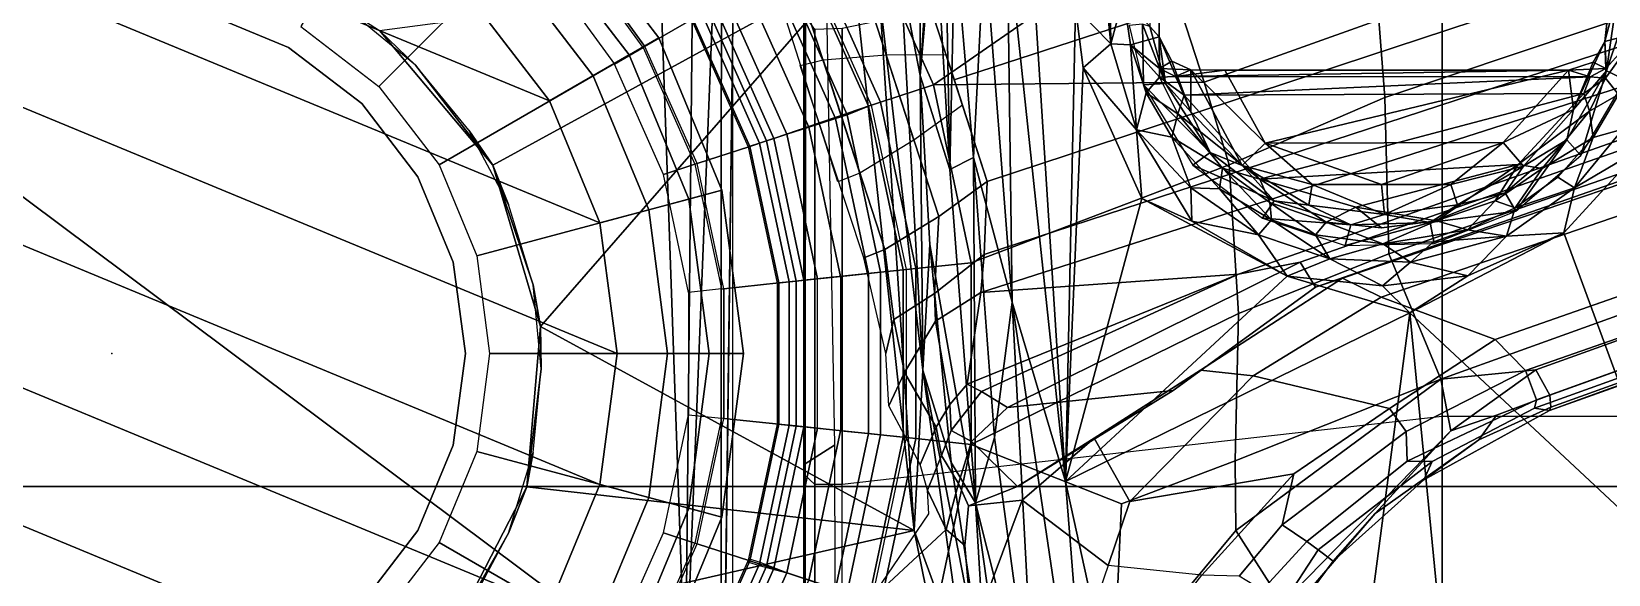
# Model space of a CAD drawing. Extents: x -14.5 to 14.5, y -12.2 to 16.5.
# Drawn here: x -0.133 to 2.475, y -0.365 to 0.533 of the extents above; entities that cross this region are included whole.
import ezdxf

# ---------------------------------------------------------------- set-up
doc = ezdxf.new("R2010")
doc.units = 0
doc.header["$MEASUREMENT"] = 0
doc.header["$PDSIZE"] = 5
for name, color, linetype in [('BASE', 253, 'Continuous'), ('FABRIC', 80, 'Continuous'), ('SEAT', 5, 'Continuous'), ('SEAT-CHASSIS', 253, 'Continuous'), ('SEAT-FRAME', 253, 'Continuous'), ('SHAFT', 253, 'Continuous')]:
    doc.layers.add(name, color=color, linetype=linetype)

msp = doc.modelspace()

# ---------------------------------------------------------------- linework, layer by layer
msp.add_point((0, 0))
at = {"layer": 'BASE'}
for points in [[(2.0956, 0.5519, 7.0973), (2.1056, 0.4235, 7.085), (13.577, 4.2677, 4.4344), (13.5519, 4.4026, 4.4405)], [(2.1056, 0.4235, 7.085), (2.112, 0.165, 7.0339), (13.6462, 4.1747, 4.3934), (13.577, 4.2677, 4.4344)], [(2.1981, -0.0425, 6.9168), (13.2017, 3.9181, 4.4664), (13.6462, 4.1747, 4.3934), (2.112, 0.165, 7.0339)], [(1.3389, 0.6206, 4.3723), (12.3551, 4.1518, 3.3008), (12.4004, 4.0291, 3.2861), (1.3935, 0.4528, 4.3723)], [(1.3935, 0.4528, 4.3723), (12.4004, 4.0291, 3.2861), (12.4358, 3.9033, 3.3008), (1.448, 0.2849, 4.3723)], [(2.1981, -0.0425, 6.9168), (2.3555, -0.0269, 6.8442), (11.4401, 3.2369, 4.8039), (13.2017, 3.9181, 4.4664)], [(12.4358, 3.9033, 3.3008), (12.4931, 3.7783, 3.356), (1.4431, 0.1637, 4.4404), (1.448, 0.2849, 4.3723)], [(1.4431, 0.1637, 4.4404), (12.4931, 3.7783, 3.356), (12.5945, 3.6833, 3.4417), (1.4372, 0.1008, 4.5663)], [(12.5945, 3.6833, 3.4417), (10.3036, 3.1057, 4.2331), (1.8638, 0.1315, 6.0103), (1.4372, 0.1008, 4.5663)], [(2.3787, -0.0689, 6.7906), (10.72, 2.9364, 4.925), (11.4401, 3.2369, 4.8039), (2.3555, -0.0269, 6.8442)], [(1.8638, 0.1315, 6.0103), (10.3036, 3.1057, 4.2331), (10.3376, 3.0782, 4.4356), (1.9658, 0.151, 6.2321)], [(10.3376, 3.0782, 4.4356), (10.3694, 3.0335, 4.5612), (1.9907, 0.1097, 6.3732), (1.9658, 0.151, 6.2321)], [(1.9907, 0.1097, 6.3732), (10.3694, 3.0335, 4.5612), (10.3815, 2.954, 4.6754), (2.0356, 0.125, 6.5155)], [(10.5282, 2.8407, 4.9419), (10.72, 2.9364, 4.925), (2.3787, -0.0689, 6.7906), (2.3802, -0.0885, 6.7435)], [(9.7635, 2.5408, 5.0656), (10.5282, 2.8407, 4.9419), (2.3802, -0.0885, 6.7435), (2.3778, -0.094, 6.6973)], [(9.1627, 2.5164, 4.9948), (9.7022, 2.6196, 4.902), (2.288, 0.0233, 6.5461), (2.0994, 0.0934, 6.5345)], [(9.7635, 2.5408, 5.0656), (2.3778, -0.094, 6.6973), (3.5563, 0.3337, 6.4086), (9.8772, 2.5808, 4.9632)], [(2.0356, 0.125, 6.5155), (9.0377, 2.4985, 4.9717), (9.1627, 2.5164, 4.9948), (2.0994, 0.0934, 6.5345)], [(2.288, 0.0233, 6.5461), (5.9951, 1.3214, 5.7241), (4.9865, 0.8977, 5.9794), (2.3381, -0.0279, 6.5663)], [(2.3567, -0.0766, 6.6204), (2.3381, -0.0279, 6.5663), (4.9865, 0.8977, 5.9794), (5.0581, 0.8983, 5.9865)], [(2.3567, -0.0766, 6.6204), (5.0581, 0.8983, 5.9865), (4.5511, 0.7005, 6.1354), (2.3531, -0.0901, 6.6449)], [(1.6789, 0.8337, 7.1508), (1.2382, 0.7139, 7.2603), (1.3589, 0.4443, 7.2603), (1.7255, 0.6986, 7.1668)], [(2.0956, 0.5519, 7.0973), (2.0197, 0.7853, 7.0973), (1.7255, 0.6986, 7.1668), (1.8066, 0.4491, 7.1668)], [(0.8238, 0.7429, 1.5791), (0.9611, 0.5539, 1.5791), (0.8819, 0.5081, 1.5791), (0.7558, 0.6817, 1.5791)], [(1.2382, 0.7139, 7.2603), (1.1584, 0.6678, 7.4121), (1.2712, 0.4158, 7.4121), (1.3589, 0.4443, 7.2603)], [(0.753, 0.6792, 1.7922), (0.7123, 0.6426, 1.7922), (0.8313, 0.4789, 1.7922), (0.8787, 0.5063, 1.7922)], [(0.8819, 0.5081, 1.5791), (0.8787, 0.5063, 1.7922), (0.753, 0.6792, 1.7922), (0.7558, 0.6817, 1.5791)], [(1.3589, 0.4443, 7.2603), (1.8066, 0.4491, 7.1668), (1.7255, 0.6986, 7.1668), (1.3589, 0.4443, 7.2603)], [(2.3531, -0.0901, 6.6449), (4.5511, 0.7005, 6.1354), (3.5563, 0.3337, 6.4086), (2.3778, -0.094, 6.6973)], [(1.0948, 0.3557, 1.6194), (0.9973, 0.5747, 1.6194), (1.1446, 0.6598, 6.4892), (1.256, 0.4109, 6.4892)], [(1.1079, 0.6386, 8.5731), (1.2163, 0.3952, 8.5731), (1.2515, 0.4094, 7.4967), (1.1405, 0.6574, 7.4967)], [(1.1584, 0.6678, 7.4121), (1.1405, 0.6574, 7.4967), (1.2515, 0.4094, 7.4967), (1.2712, 0.4158, 7.4121)], [(1.0903, 0.6284, 8.6188), (1.0501, 0.6052, 8.6376), (1.1528, 0.3746, 8.6376), (1.1969, 0.3889, 8.6188)], [(1.1079, 0.6386, 8.5731), (1.0903, 0.6284, 8.6188), (1.1969, 0.3889, 8.6188), (1.2163, 0.3952, 8.5731)], [(1.0501, 0.6052, 8.6376), (1.0169, 0.5861, 8.6376), (1.1164, 0.3627, 8.6376), (1.1528, 0.3746, 8.6376)], [(1.0993, 0.603, 4.2047), (1.1355, 0.6121, 4.2679), (1.2375, 0.2984, 4.2679), (1.201, 0.2839, 4.2047)], [(1.2375, 0.2984, 4.2679), (1.1355, 0.6121, 4.2679), (1.2399, 0.6203, 4.3635), (1.3267, 0.3531, 4.3635)], [(1.2399, 0.6203, 4.3635), (1.3389, 0.6206, 4.3723), (1.407, 0.4111, 4.3723), (1.3267, 0.3531, 4.3635)], [(1.1164, 0.3627, 8.6376), (1.0169, 0.5861, 8.6376), (0.976, 0.5625, 8.618), (1.0714, 0.3481, 8.618)], [(1.0948, 0.3557, 1.6194), (1.0827, 0.3518, 1.5908), (0.9863, 0.5684, 1.5908), (0.9973, 0.5747, 1.6194)], [(0.8819, 0.5081, 1.5791), (0.9611, 0.5539, 1.5791), (1.0551, 0.3428, 1.5791), (0.9681, 0.3146, 1.5791)], [(1.0714, 0.3481, 8.618), (0.976, 0.5625, 8.618), (0.959, 0.5527, 8.5707), (1.0528, 0.3421, 8.5707)], [(1.0827, 0.3518, 1.5908), (1.0551, 0.3428, 1.5791), (0.9611, 0.5539, 1.5791), (0.9863, 0.5684, 1.5908)], [(1.8483, 0.3124, 7.1508), (2.1056, 0.4235, 7.085), (2.0956, 0.5519, 7.0973), (1.8066, 0.4491, 7.1668)], [(0.8313, 0.4789, 1.7922), (0.8787, 0.5063, 1.7922), (0.9646, 0.3134, 1.7922), (0.9125, 0.2965, 1.7922)], [(0.9646, 0.3134, 1.7922), (0.9681, 0.3146, 1.5791), (0.8819, 0.5081, 1.5791), (0.8787, 0.5063, 1.7922)], [(1.1385, 0.4763, 4.2047), (1.1765, 0.4859, 4.2679), (1.2785, 0.1722, 4.2679), (1.2438, 0.1583, 4.2047)], [(1.2809, 0.4941, 4.3635), (1.3677, 0.227, 4.3635), (1.2785, 0.1722, 4.2679), (1.1765, 0.4859, 4.2679)], [(1.2809, 0.4941, 4.3635), (1.3799, 0.4945, 4.3723), (1.448, 0.2849, 4.3723), (1.3677, 0.227, 4.3635)], [(1.3589, 0.4443, 7.2603), (1.2712, 0.4158, 7.4121), (1.3297, 0.1407, 7.4121), (1.4214, 0.1503, 7.2603)], [(1.8066, 0.4491, 7.1668), (1.3589, 0.4443, 7.2603), (1.4214, 0.1503, 7.2603), (1.8483, 0.3124, 7.1508)], [(1.8483, 0.3124, 7.1508), (1.8634, 0.0664, 7.1126), (2.112, 0.165, 7.0339), (2.1056, 0.4235, 7.085)], [(1.256, 0.4109, 6.4892), (1.3138, 0.139, 6.4892), (1.1446, 0.1212, 1.6194), (1.0948, 0.3557, 1.6194)], [(1.2717, 0.1346, 8.5731), (1.2163, 0.3952, 8.5731), (1.1969, 0.3889, 8.6188), (1.2514, 0.1324, 8.6188)], [(1.3091, 0.1385, 7.4967), (1.2515, 0.4094, 7.4967), (1.2163, 0.3952, 8.5731), (1.2717, 0.1346, 8.5731)], [(1.2712, 0.4158, 7.4121), (1.2515, 0.4094, 7.4967), (1.3091, 0.1385, 7.4967), (1.3297, 0.1407, 7.4121)], [(1.1528, 0.3746, 8.6376), (1.1164, 0.3627, 8.6376), (1.1672, 0.1236, 8.6376), (1.2053, 0.1276, 8.6376)], [(1.2514, 0.1324, 8.6188), (1.1969, 0.3889, 8.6188), (1.1528, 0.3746, 8.6376), (1.2053, 0.1276, 8.6376)], [(0.9681, 0.3146, 1.5791), (1.0551, 0.3428, 1.5791), (1.1031, 0.1168, 1.5791), (1.0122, 0.1073, 1.5791)], [(1.0714, 0.3481, 8.618), (1.0528, 0.3421, 8.5707), (1.1007, 0.1166, 8.5707), (1.1202, 0.1186, 8.618)], [(1.132, 0.1199, 1.5908), (1.1031, 0.1168, 1.5791), (1.0551, 0.3428, 1.5791), (1.0827, 0.3518, 1.5908)], [(1.1164, 0.3627, 8.6376), (1.0714, 0.3481, 8.618), (1.1202, 0.1186, 8.618), (1.1672, 0.1236, 8.6376)], [(1.1446, 0.1212, 1.6194), (1.132, 0.1199, 1.5908), (1.0827, 0.3518, 1.5908), (1.0948, 0.3557, 1.6194)], [(0.9125, 0.2965, 1.7922), (0.9646, 0.3134, 1.7922), (1.0085, 0.1069, 1.7922), (0.954, 0.1012, 1.7922)], [(1.0085, 0.1069, 1.7922), (1.0122, 0.1073, 1.5791), (0.9681, 0.3146, 1.5791), (0.9646, 0.3134, 1.7922)], [(1.8634, 0.0664, 7.1126), (1.8483, 0.3124, 7.1508), (1.4214, 0.1503, 7.2603), (1.4214, -0.1503, 7.2603)], [(1.448, 0.2849, 4.3723), (1.4431, 0.1637, 4.4404), (1.3606, 0.0995, 4.4426), (1.3677, 0.227, 4.3635)], [(1.2937, 0.0565, 4.3258), (1.2785, 0.1722, 4.2679), (1.3677, 0.227, 4.3635), (1.3606, 0.0995, 4.4426)], [(1.2785, 0.1722, 4.2679), (1.2937, 0.0565, 4.3258), (1.2803, 0, 4.3248), (1.2438, 0.1583, 4.2047)], [(1.4372, 0.1008, 4.5663), (1.3627, 0.0537, 4.5476), (1.3606, 0.0995, 4.4426), (1.4431, 0.1637, 4.4404)], [(1.8581, -0.1774, 7.0473), (2.1981, -0.0425, 6.9168), (2.112, 0.165, 7.0339), (1.8634, 0.0664, 7.1126)], [(1.3138, -0.139, 6.4892), (1.1446, -0.1212, 1.6194), (1.1446, 0.1212, 1.6194), (1.3138, 0.139, 6.4892)], [(1.2514, -0.1324, 8.6188), (1.2514, 0.1324, 8.6188), (1.2053, 0.1276, 8.6376), (1.2053, -0.1276, 8.6376)], [(1.2717, -0.1346, 8.5731), (1.2717, 0.1346, 8.5731), (1.2514, 0.1324, 8.6188), (1.2514, -0.1324, 8.6188)], [(1.3091, 0.1385, 7.4967), (1.2717, 0.1346, 8.5731), (1.2717, -0.1346, 8.5731), (1.3091, -0.1385, 7.4967)], [(1.3297, 0.1407, 7.4121), (1.3091, 0.1385, 7.4967), (1.3091, -0.1385, 7.4967), (1.3297, -0.1407, 7.4121)], [(1.4214, 0.1503, 7.2603), (1.3297, 0.1407, 7.4121), (1.3297, -0.1407, 7.4121), (1.4214, -0.1503, 7.2603)], [(1.6394, 0.0404, 5.9211), (1.4149, -0.0507, 5.8318), (1.4372, 0.1008, 4.5663), (1.8638, 0.1315, 6.0103)], [(1.8638, 0.1315, 6.0103), (1.4385, -0.0627, 6.148), (1.4149, -0.0507, 5.8318)], [(1.8638, 0.1315, 6.0103), (1.9658, 0.151, 6.2321), (1.4814, -0.0893, 6.3801), (1.4385, -0.0627, 6.148)], [(1.4814, -0.0893, 6.3801), (1.9658, 0.151, 6.2321), (1.9907, 0.1097, 6.3732), (1.7553, -0.061, 6.4327)], [(1.0085, 0.1069, 1.7922), (0.954, 0.1012, 1.7922), (0.954, -0.1012, 1.7922), (1.0085, -0.1069, 1.7922)], [(1.0122, -0.1073, 1.5791), (1.0085, -0.1069, 1.7922), (1.0085, 0.1069, 1.7922), (1.0122, 0.1073, 1.5791)], [(1.0122, -0.1073, 1.5791), (1.0122, 0.1073, 1.5791), (1.1031, 0.1168, 1.5791), (1.1031, -0.1168, 1.5791)], [(1.1202, 0.1186, 8.618), (1.1007, 0.1166, 8.5707), (1.1007, -0.1166, 8.5707), (1.1202, -0.1186, 8.618)], [(1.132, -0.1199, 1.5908), (1.1031, -0.1168, 1.5791), (1.1031, 0.1168, 1.5791), (1.132, 0.1199, 1.5908)], [(1.1672, 0.1236, 8.6376), (1.1202, 0.1186, 8.618), (1.1202, -0.1186, 8.618), (1.1672, -0.1236, 8.6376)], [(1.1446, -0.1212, 1.6194), (1.132, -0.1199, 1.5908), (1.132, 0.1199, 1.5908), (1.1446, 0.1212, 1.6194)], [(1.1672, 0.1236, 8.6376), (1.2053, 0.1276, 8.6376), (1.2053, -0.1276, 8.6376), (1.1672, -0.1236, 8.6376)], [(1.8007, -0.0273, 6.5593), (1.7553, -0.061, 6.4327), (1.9907, 0.1097, 6.3732), (2.0356, 0.125, 6.5155)], [(1.8007, -0.0273, 6.5593), (2.0356, 0.125, 6.5155), (2.0994, 0.0934, 6.5345), (1.888, -0.037, 6.5896)], [(1.2937, 0.0565, 4.3258), (1.3606, 0.0995, 4.4426), (1.3627, 0.0537, 4.5476), (1.3113, -0.0312, 4.5214)], [(1.3861, -0.084, 5.8356), (1.3627, 0.0537, 4.5476), (1.4372, 0.1008, 4.5663), (1.4149, -0.0507, 5.8318)], [(1.888, -0.037, 6.5896), (2.0994, 0.0934, 6.5345), (2.288, 0.0233, 6.5461), (2.1133, -0.091, 6.5882)], [(1.3113, -0.0312, 4.5214), (1.2853, -0.0866, 4.4713), (1.2803, 0, 4.3248), (1.2937, 0.0565, 4.3258)], [(1.3113, -0.0312, 4.5214), (1.3627, 0.0537, 4.5476), (1.3861, -0.084, 5.8356), (1.3637, -0.1217, 5.8184)], [(1.8634, 0.0664, 7.1126), (1.4214, -0.1503, 7.2603), (1.6701, -0.2483, 7.1224), (1.8581, -0.1774, 7.0473)], [(2.288, 0.0233, 6.5461), (2.3381, -0.0279, 6.5663), (2.1411, -0.129, 6.605), (2.1133, -0.091, 6.5882)], [(1.3113, -0.0312, 4.5214), (1.3637, -0.1217, 5.8184), (1.3373, -0.1833, 5.9654), (1.2853, -0.0866, 4.4713)], [(1.4385, -0.0627, 6.148), (1.3884, -0.1273, 6.2121), (1.3861, -0.084, 5.8356), (1.4149, -0.0507, 5.8318)], [(1.7553, -0.061, 6.4327), (1.8007, -0.0273, 6.5593), (1.6247, -0.1397, 6.637), (1.4978, -0.2199, 6.5611)], [(1.8007, -0.0273, 6.5593), (1.888, -0.037, 6.5896), (1.6836, -0.2445, 6.658), (1.6247, -0.1397, 6.637)], [(1.6836, -0.2445, 6.658), (1.888, -0.037, 6.5896), (2.1133, -0.091, 6.5882), (1.955, -0.1989, 6.6151)], [(1.8581, -0.1774, 7.0473), (1.8589, -0.2929, 7.0036), (2.1981, -0.0425, 6.9168)], [(1.9365, -0.4133, 6.8876), (2.215, -0.1275, 6.858), (2.1981, -0.0425, 6.9168), (1.8589, -0.2929, 7.0036)], [(2.3381, -0.0279, 6.5663), (2.3567, -0.0766, 6.6204), (2.1423, -0.1777, 6.6425), (2.1411, -0.129, 6.605)], [(2.1981, -0.0425, 6.9168), (2.215, -0.1275, 6.858), (2.215, -0.1275, 6.858), (2.3555, -0.0269, 6.8442)], [(2.3787, -0.0689, 6.7906), (2.3555, -0.0269, 6.8442), (2.215, -0.1275, 6.858), (2.29, -0.1021, 6.8235)], [(1.3884, -0.1273, 6.2121), (1.4385, -0.0627, 6.148), (1.4814, -0.0893, 6.3801), (1.4221, -0.1452, 6.406)], [(1.4814, -0.0893, 6.3801), (1.7553, -0.061, 6.4327), (1.4978, -0.2199, 6.5611), (1.4221, -0.1452, 6.406)], [(2.1423, -0.1777, 6.6425), (2.3567, -0.0766, 6.6204), (2.3531, -0.0901, 6.6449), (2.1838, -0.1787, 6.674)], [(2.3787, -0.0689, 6.7906), (2.29, -0.1021, 6.8235), (2.2613, -0.1425, 6.7875), (2.3802, -0.0885, 6.7435)], [(0.954, -0.1012, 1.7922), (1.0085, -0.1069, 1.7922), (0.9646, -0.3134, 1.7922), (0.9125, -0.2965, 1.7922)], [(1.3722, -0.1685, 6.243), (1.3637, -0.1217, 5.8184), (1.3861, -0.084, 5.8356), (1.3884, -0.1273, 6.2121)], [(1.955, -0.1989, 6.6151), (2.1133, -0.091, 6.5882), (2.1411, -0.129, 6.605), (1.9358, -0.2833, 6.6362)], [(2.0898, -0.2643, 6.831), (2.2613, -0.1425, 6.7875), (2.29, -0.1021, 6.8235), (2.215, -0.1275, 6.858)], [(2.1703, -0.2086, 6.7236), (2.3778, -0.094, 6.6973), (2.3802, -0.0885, 6.7435), (2.2613, -0.1425, 6.7875)], [(2.3531, -0.0901, 6.6449), (2.3778, -0.094, 6.6973), (2.1703, -0.2086, 6.7236), (2.1838, -0.1787, 6.674)], [(0.9646, -0.3134, 1.7922), (0.9681, -0.3146, 1.5791), (1.0122, -0.1073, 1.5791), (1.0085, -0.1069, 1.7922)], [(1.0122, -0.1073, 1.5791), (1.1031, -0.1168, 1.5791), (1.0551, -0.3428, 1.5791), (0.9681, -0.3146, 1.5791)], [(1.1202, -0.1186, 8.618), (1.1007, -0.1166, 8.5707), (1.0522, -0.3447, 8.5707), (1.0709, -0.3507, 8.618)], [(1.0827, -0.3518, 1.5908), (1.0551, -0.3428, 1.5791), (1.1031, -0.1168, 1.5791), (1.132, -0.1199, 1.5908)], [(1.1672, -0.1236, 8.6376), (1.1202, -0.1186, 8.618), (1.0709, -0.3507, 8.618), (1.1164, -0.3627, 8.6376)], [(1.0948, -0.3557, 1.6194), (1.0827, -0.3518, 1.5908), (1.132, -0.1199, 1.5908), (1.1446, -0.1212, 1.6194)], [(1.3138, -0.139, 6.4892), (1.2564, -0.4082, 6.4892), (1.0948, -0.3557, 1.6194), (1.1446, -0.1212, 1.6194)], [(1.2053, -0.1276, 8.6376), (1.1672, -0.1236, 8.6376), (1.1164, -0.3627, 8.6376), (1.1528, -0.3746, 8.6376)], [(1.1969, -0.3889, 8.6188), (1.2514, -0.1324, 8.6188), (1.2053, -0.1276, 8.6376), (1.1528, -0.3746, 8.6376)], [(1.3722, -0.1685, 6.243), (1.3493, -0.2258, 6.3257), (1.3373, -0.1833, 5.9654), (1.3637, -0.1217, 5.8184)], [(1.3884, -0.1273, 6.2121), (1.4221, -0.1452, 6.406), (1.4007, -0.2148, 6.4631), (1.3722, -0.1685, 6.243)], [(1.9358, -0.2833, 6.6362), (2.1411, -0.129, 6.605), (2.1423, -0.1777, 6.6425), (1.9766, -0.3106, 6.665)], [(1.9365, -0.4133, 6.8876), (1.9541, -0.4222, 6.8456), (2.0898, -0.2643, 6.831), (2.215, -0.1275, 6.858)], [(1.2163, -0.3952, 8.5731), (1.2717, -0.1346, 8.5731), (1.2514, -0.1324, 8.6188), (1.1969, -0.3889, 8.6188)], [(1.2521, -0.4068, 7.4967), (1.3091, -0.1385, 7.4967), (1.2717, -0.1346, 8.5731), (1.2163, -0.3952, 8.5731)], [(1.3297, -0.1407, 7.4121), (1.3091, -0.1385, 7.4967), (1.2521, -0.4068, 7.4967), (1.2718, -0.4132, 7.4121)], [(1.2718, -0.4132, 7.4121), (1.3594, -0.4417, 7.2603), (1.4214, -0.1503, 7.2603), (1.3297, -0.1407, 7.4121)], [(1.6568, -0.5366, 7.0608), (1.6701, -0.2483, 7.1224), (1.4214, -0.1503, 7.2603), (1.3594, -0.4417, 7.2603)], [(1.4168, -0.2517, 6.5287), (1.4007, -0.2148, 6.4631), (1.4221, -0.1452, 6.406), (1.4978, -0.2199, 6.5611)], [(1.4168, -0.2517, 6.5287), (1.4978, -0.2199, 6.5611), (1.6247, -0.1397, 6.637), (1.5056, -0.2427, 6.6622)], [(1.5056, -0.2427, 6.6622), (1.6247, -0.1397, 6.637), (1.6836, -0.2445, 6.658), (1.6478, -0.3504, 6.6714)], [(2.1703, -0.2086, 6.7236), (2.2613, -0.1425, 6.7875), (2.0898, -0.2643, 6.831), (2.0204, -0.3436, 6.7529)], [(1.3493, -0.2258, 6.3257), (1.3722, -0.1685, 6.243), (1.4007, -0.2148, 6.4631), (1.3799, -0.2912, 6.4998)], [(1.6568, -0.5366, 7.0608), (1.8589, -0.2929, 7.0036), (1.8581, -0.1774, 7.0473), (1.6701, -0.2483, 7.1224)], [(2.1423, -0.1777, 6.6425), (2.1838, -0.1787, 6.674), (1.9956, -0.3246, 6.6848), (1.9766, -0.3106, 6.665)], [(1.9956, -0.3246, 6.6848), (2.1838, -0.1787, 6.674), (2.1703, -0.2086, 6.7236), (2.0204, -0.3436, 6.7529)], [(1.6836, -0.2445, 6.658), (1.955, -0.1989, 6.6151), (1.8031, -0.3663, 6.638), (1.6478, -0.3504, 6.6714)], [(1.955, -0.1989, 6.6151), (1.9358, -0.2833, 6.6362), (1.8647, -0.3682, 6.6442), (1.8031, -0.3663, 6.638)], [(1.3513, -0.2648, 6.3886), (1.3493, -0.2258, 6.3257), (1.3799, -0.2912, 6.4998), (1.2546, -0.4076, 6.4326)], [(1.411, -0.3175, 6.5743), (1.3799, -0.2912, 6.4998), (1.4007, -0.2148, 6.4631), (1.4168, -0.2517, 6.5287)], [(1.411, -0.3175, 6.5743), (1.4168, -0.2517, 6.5287), (1.5056, -0.2427, 6.6622), (1.4237, -0.4627, 6.6872)], [(1.5056, -0.2427, 6.6622), (1.6478, -0.3504, 6.6714), (1.5913, -0.5166, 6.6775), (1.4237, -0.4627, 6.6872)], [(1.9358, -0.2833, 6.6362), (1.9766, -0.3106, 6.665), (1.9028, -0.3915, 6.6676), (1.8647, -0.3682, 6.6442)], [(1.9599, -0.4246, 6.7811), (2.0204, -0.3436, 6.7529), (2.0898, -0.2643, 6.831), (1.9541, -0.4222, 6.8456)], [(0.9125, -0.2965, 1.7922), (0.9646, -0.3134, 1.7922), (0.8787, -0.5063, 1.7922), (0.8313, -0.4789, 1.7922)], [(1.2546, -0.4076, 6.4326), (1.3799, -0.2912, 6.4998), (1.411, -0.3175, 6.5743), (1.4237, -0.4627, 6.6872)], [(1.6568, -0.5366, 7.0608), (1.8239, -0.5926, 6.9237), (1.9365, -0.4133, 6.8876), (1.8589, -0.2929, 7.0036)], [(1.9028, -0.3915, 6.6676), (1.9766, -0.3106, 6.665), (1.9956, -0.3246, 6.6848), (1.9384, -0.412, 6.7099)], [(0.8787, -0.5063, 1.7922), (0.8819, -0.5081, 1.5791), (0.9681, -0.3146, 1.5791), (0.9646, -0.3134, 1.7922)], [(0.9681, -0.3146, 1.5791), (1.0551, -0.3428, 1.5791), (0.9611, -0.5539, 1.5791), (0.8819, -0.5081, 1.5791)], [(1.9956, -0.3246, 6.6848), (2.0204, -0.3436, 6.7529), (1.9599, -0.4246, 6.7811), (1.9384, -0.412, 6.7099)], [(1.0725, -0.3457, 8.618), (1.0539, -0.3396, 8.5707), (0.959, -0.5527, 8.5707), (0.976, -0.5625, 8.618)], [(0.9863, -0.5684, 1.5908), (0.9611, -0.5539, 1.5791), (1.0551, -0.3428, 1.5791), (1.0827, -0.3518, 1.5908)], [(1.1164, -0.3627, 8.6376), (1.0725, -0.3457, 8.618), (0.976, -0.5625, 8.618), (1.0169, -0.5861, 8.6376)], [(0.9973, -0.5747, 1.6194), (0.9863, -0.5684, 1.5908), (1.0827, -0.3518, 1.5908), (1.0948, -0.3557, 1.6194)], [(0.9973, -0.5747, 1.6194), (1.0948, -0.3557, 1.6194), (1.2564, -0.4082, 6.4892), (1.1446, -0.6598, 6.4892)], [(1.1528, -0.3746, 8.6376), (1.1164, -0.3627, 8.6376), (1.0169, -0.5861, 8.6376), (1.0501, -0.6052, 8.6376)], [(1.8031, -0.3663, 6.638), (1.6478, -0.3504, 6.6714), (1.5913, -0.5166, 6.6775), (1.6915, -0.5093, 6.6509)]]:
    msp.add_3dface(points, dxfattribs=at)
at = {"layer": 'FABRIC'}
for points in [[(-9.1419, -0.2199, 20), (9.1419, -0.2199, 20), (9.103, 1.0067, 19.8925), (-9.103, 1.0067, 19.8925)], [(-9.1419, -0.2199, 20), (-9.1418, -1.2775, 20.0683), (9.1418, -1.2775, 20.0683), (9.1419, -0.2199, 20)]]:
    msp.add_3dface(points, dxfattribs=at)
at = {"layer": 'SEAT'}
msp.add_point((0, 0), dxfattribs=at)
at = {"layer": 'SEAT-CHASSIS'}
for points in [[(1.6736, 0.5904, 11.1661), (1.725, 1.2839, 12.1054), (1.7322, 0.5237, 12.1538)], [(1.7322, 0.5237, 12.1538), (1.725, 1.2839, 12.1054), (1.7169, 0.5412, 12.3338)], [(1.3372, 0.4602, 11.9895), (1.3049, 0.6254, 12.0308), (1.3375, 0.9586, 11.9857)], [(1.3605, 0.8097, 11.6403), (1.3372, 0.4602, 11.9895), (1.3375, 0.9586, 11.9857)], [(1.6462, 0.9154, 11.0151), (1.6522, 0.5124, 11.155), (1.6119, 0.9073, 10.9942)], [(1.6736, 0.5904, 11.1661), (1.6522, 0.5124, 11.155), (1.6462, 0.9154, 11.0151)], [(1.5774, -0.2115, 11.4064), (1.481, 0.6969, 11.0757), (1.5066, 0.8935, 10.9953)], [(1.5939, 0.5721, 11.1122), (1.5774, -0.2115, 11.4064), (1.5066, 0.8935, 10.9953)], [(1.6119, 0.9073, 10.9942), (1.6522, 0.5124, 11.155), (1.5939, 0.5721, 11.1122)], [(1.3372, 0.4602, 11.9895), (1.3605, 0.8097, 11.6403), (1.3609, 0.7358, 11.5507)], [(1.3609, 0.7358, 11.5507), (1.3863, 0.3045, 11.3251), (1.3372, 0.4602, 11.9895)], [(1.379, 0.6961, 11.2164), (1.3863, 0.3045, 11.3251), (1.3609, 0.7358, 11.5507)], [(1.3863, 0.3045, 11.3251), (1.379, 0.6961, 11.2164), (1.3945, 0.6867, 11.1564)], [(1.4251, 0.3243, 11.2523), (1.3863, 0.3045, 11.3251), (1.3945, 0.6867, 11.1564)], [(1.4251, 0.3243, 11.2523), (1.3945, 0.6867, 11.1564), (1.4433, 0.679, 11.1002)], [(1.4891, 0.0849, 11.307), (1.4251, 0.3243, 11.2523), (1.4433, 0.679, 11.1002)], [(1.481, 0.6969, 11.0757), (1.4891, 0.0849, 11.307), (1.4433, 0.679, 11.1002)], [(1.4891, 0.0849, 11.307), (1.481, 0.6969, 11.0757), (1.5774, -0.2115, 11.4064)], [(1.226, 0.6381, 12.0609), (0.6304, 0.3119, 12.0609), (0.4429, 0.5343, 12.0609)], [(1.226, 0.6381, 12.0609), (0.709, 0.0448, 12.0609), (0.6304, 0.3119, 12.0609)], [(1.327, -0.2924, 12.0579), (0.709, 0.0448, 12.0609), (1.226, 0.6381, 12.0609)], [(1.226, 0.6381, 12.0609), (1.2696, 0.5926, 12.0538), (1.327, -0.2924, 12.0579)], [(1.2696, 0.5926, 12.0538), (1.3049, 0.6254, 12.0308), (1.3413, -0.0273, 12.0321)], [(1.3413, -0.0273, 12.0321), (1.3049, 0.6254, 12.0308), (1.3372, 0.4602, 11.9895)], [(2.4695, 0.5165, 12.1622), (2.4787, 0.6019, 12.1123), (2.5254, 0.5311, 11.1892)], [(2.4695, 0.5165, 12.1622), (2.491, 0.5987, 12.3365), (2.4787, 0.6019, 12.1123)], [(1.3413, -0.0273, 12.0321), (1.327, -0.2924, 12.0579), (1.2696, 0.5926, 12.0538)], [(1.6847, 0.5107, 11.1984), (1.6522, 0.5124, 11.155), (1.6736, 0.5904, 11.1661)], [(1.6847, 0.5107, 11.1984), (1.6736, 0.5904, 11.1661), (1.7322, 0.5237, 12.1538)], [(2.4722, 0.4678, 12.339), (2.491, 0.5987, 12.3365), (2.4695, 0.5165, 12.1622)], [(2.5158, 0.598, 12.3695), (2.491, 0.5987, 12.3365), (2.4722, 0.4678, 12.339)], [(2.5158, 0.598, 12.3695), (2.4722, 0.4678, 12.339), (2.503, 0.4531, 12.3604)], [(0.4429, 0.5343, 12.0609), (0.5024, 0.4773, 13.4209), (0.3947, 0.5656, 13.4209)], [(1.6065, 0.4729, 11.1494), (1.5774, -0.2115, 11.4064), (1.5939, 0.5721, 11.1122)], [(1.5939, 0.5721, 11.1122), (1.6522, 0.5124, 11.155), (1.6065, 0.4729, 11.1494)], [(0.6304, 0.3119, 12.0609), (0.5024, 0.4773, 13.4209), (0.4429, 0.5343, 12.0609)], [(1.7046, 0.5449, 12.3556), (1.6828, 0.5427, 12.3717), (1.7067, 0.4447, 12.3592)], [(1.6847, 0.5107, 11.1984), (1.7322, 0.5237, 12.1538), (1.7327, 0.4716, 11.7317)], [(1.7428, 0.4466, 12.332), (1.7046, 0.5449, 12.3556), (1.7067, 0.4447, 12.3592)], [(1.7428, 0.4466, 12.332), (1.7169, 0.5412, 12.3338), (1.7046, 0.5449, 12.3556)], [(1.7169, 0.5412, 12.3338), (1.7428, 0.4466, 12.332), (1.7322, 0.5237, 12.1538)], [(1.7322, 0.5237, 12.1538), (1.7428, 0.4466, 12.332), (1.7845, 0.3997, 12.1681)], [(1.7532, 0.4836, 12.1496), (1.7322, 0.5237, 12.1538), (1.7845, 0.3997, 12.1681)], [(1.7327, 0.4716, 11.7317), (1.7322, 0.5237, 12.1538), (1.7532, 0.4836, 12.1496)], [(2.4712, 0.4714, 11.7318), (2.4695, 0.5165, 12.1622), (2.5254, 0.5311, 11.1892)], [(2.492, 0.4284, 11.2334), (2.4703, 0.4554, 11.6919), (2.5254, 0.5311, 11.1892)], [(2.5254, 0.5311, 11.1892), (2.4703, 0.4554, 11.6919), (2.4712, 0.4714, 11.7318)], [(1.6065, 0.4729, 11.1494), (1.6522, 0.5124, 11.155), (1.6951, 0.3699, 11.2046)], [(1.6951, 0.3699, 11.2046), (1.6522, 0.5124, 11.155), (1.6847, 0.5107, 11.1984)], [(1.7106, 0.4315, 11.2317), (1.6951, 0.3699, 11.2046), (1.6847, 0.5107, 11.1984)], [(1.6847, 0.5107, 11.1984), (1.733, 0.4574, 11.6938), (1.7106, 0.4315, 11.2317)], [(1.6847, 0.5107, 11.1984), (1.7327, 0.4716, 11.7317), (1.733, 0.4574, 11.6938)], [(2.4695, 0.5165, 12.1622), (2.4174, 0.4035, 12.1537), (2.4722, 0.4678, 12.339)], [(2.4695, 0.5165, 12.1622), (2.45, 0.482, 12.1487), (2.4174, 0.4035, 12.1537)], [(2.4712, 0.4714, 11.7318), (2.45, 0.482, 12.1487), (2.4695, 0.5165, 12.1622)], [(0.6304, 0.3119, 12.0609), (0.5907, 0.3696, 13.4209), (0.5024, 0.4773, 13.4209)], [(1.5774, -0.2115, 11.4064), (1.6065, 0.4729, 11.1494), (1.7039, 0.2564, 11.2308)], [(1.6951, 0.3699, 11.2046), (1.7039, 0.2564, 11.2308), (1.6065, 0.4729, 11.1494)], [(1.785, 0.4692, 12.1228), (1.7327, 0.4716, 11.7317), (1.7532, 0.4836, 12.1496)], [(1.7594, 0.4583, 11.731), (1.7327, 0.4716, 11.7317), (1.785, 0.4692, 12.1228)], [(1.7327, 0.4716, 11.7317), (1.7594, 0.4583, 11.731), (1.733, 0.4574, 11.6938)], [(1.7845, 0.3997, 12.1681), (1.785, 0.4692, 12.1228), (1.7532, 0.4836, 12.1496)], [(2.4094, 0.469, 12.1171), (2.45, 0.482, 12.1487), (2.4712, 0.4714, 11.7318)], [(2.4094, 0.469, 12.1171), (2.4174, 0.4035, 12.1537), (2.45, 0.482, 12.1487)], [(2.4094, 0.469, 12.1171), (2.4712, 0.4714, 11.7318), (2.4454, 0.458, 11.7288)], [(2.4712, 0.4714, 11.7318), (2.4703, 0.4554, 11.6919), (2.4454, 0.458, 11.7288)], [(1.3532, 0.1805, 11.9876), (1.3413, -0.0273, 12.0321), (1.3372, 0.4602, 11.9895)], [(1.8169, 0.3325, 12.325), (1.7428, 0.4466, 12.332), (1.7067, 0.4447, 12.3592)], [(1.7882, 0.3115, 12.3489), (1.8169, 0.3325, 12.325), (1.7067, 0.4447, 12.3592)], [(1.733, 0.4574, 11.6938), (1.763, 0.3966, 11.6695), (1.7106, 0.4315, 11.2317)], [(1.733, 0.4574, 11.6938), (1.7594, 0.4583, 11.731), (1.7735, 0.4275, 11.6966)], [(1.7735, 0.4275, 11.6966), (1.763, 0.3966, 11.6695), (1.733, 0.4574, 11.6938)], [(1.7845, 0.3997, 12.1681), (1.7428, 0.4466, 12.332), (1.8169, 0.3325, 12.325)], [(1.785, 0.4692, 12.1228), (1.841, 0.4686, 12.1101), (1.7594, 0.4583, 11.731)], [(2.4094, 0.469, 12.1171), (1.7594, 0.4583, 11.731), (1.841, 0.4686, 12.1101)], [(1.7594, 0.4583, 11.731), (2.4094, 0.469, 12.1171), (2.4454, 0.458, 11.7288)], [(1.7594, 0.4583, 11.731), (2.4454, 0.458, 11.7288), (1.7735, 0.4275, 11.6966)], [(1.7735, 0.4275, 11.6966), (2.4454, 0.458, 11.7288), (2.4347, 0.43, 11.6964)], [(1.7845, 0.3997, 12.1681), (1.8697, 0.3109, 12.1538), (1.785, 0.4692, 12.1228)], [(1.9074, 0.3479, 12.1153), (1.785, 0.4692, 12.1228), (1.8697, 0.3109, 12.1538)], [(1.785, 0.4692, 12.1228), (1.9074, 0.3479, 12.1153), (1.841, 0.4686, 12.1101)], [(2.4094, 0.469, 12.1171), (1.841, 0.4686, 12.1101), (1.9074, 0.3479, 12.1153)], [(2.4094, 0.469, 12.1171), (1.9074, 0.3479, 12.1153), (2.3012, 0.349, 12.1159)], [(2.4174, 0.4035, 12.1537), (2.4094, 0.469, 12.1171), (2.3012, 0.349, 12.1159)], [(2.4722, 0.4678, 12.339), (2.4174, 0.4035, 12.1537), (2.4068, 0.3537, 12.3276)], [(2.4297, 0.3277, 12.3499), (2.4722, 0.4678, 12.339), (2.4068, 0.3537, 12.3276)], [(2.503, 0.4531, 12.3604), (2.4722, 0.4678, 12.339), (2.4297, 0.3277, 12.3499)], [(2.4703, 0.4554, 11.6919), (2.4347, 0.43, 11.6964), (2.4454, 0.458, 11.7288)], [(2.4441, 0.4009, 11.6699), (2.4347, 0.43, 11.6964), (2.4703, 0.4554, 11.6919)], [(2.492, 0.4284, 11.2334), (2.4441, 0.4009, 11.6699), (2.4703, 0.4554, 11.6919)], [(1.7106, 0.4315, 11.2317), (1.7531, 0.3582, 11.264), (1.6951, 0.3699, 11.2046)], [(1.7106, 0.4315, 11.2317), (1.763, 0.3966, 11.6695), (1.7531, 0.3582, 11.264)], [(1.8986, 0.2886, 11.6921), (1.763, 0.3966, 11.6695), (1.7735, 0.4275, 11.6966)], [(1.8986, 0.2886, 11.6921), (1.7735, 0.4275, 11.6966), (2.4347, 0.43, 11.6964)], [(2.3262, 0.3129, 11.6939), (1.8986, 0.2886, 11.6921), (2.4347, 0.43, 11.6964)], [(2.4347, 0.43, 11.6964), (2.4441, 0.4009, 11.6699), (2.3262, 0.3129, 11.6939)], [(2.4504, 0.3573, 11.2639), (2.4441, 0.4009, 11.6699), (2.492, 0.4284, 11.2334)], [(2.4992, 0.3715, 11.2123), (2.4504, 0.3573, 11.2639), (2.492, 0.4284, 11.2334)], [(1.7531, 0.3582, 11.264), (1.763, 0.3966, 11.6695), (1.8371, 0.3068, 11.6683)], [(1.8986, 0.2886, 11.6921), (1.8371, 0.3068, 11.6683), (1.763, 0.3966, 11.6695)], [(1.7845, 0.3997, 12.1681), (1.8169, 0.3325, 12.325), (1.8697, 0.3109, 12.1538)], [(2.4174, 0.4035, 12.1537), (2.3012, 0.349, 12.1159), (2.3347, 0.3103, 12.1559)], [(2.3262, 0.3129, 11.6939), (2.4441, 0.4009, 11.6699), (2.3657, 0.306, 11.6694)], [(2.4068, 0.3537, 12.3276), (2.4174, 0.4035, 12.1537), (2.3347, 0.3103, 12.1559)], [(2.4504, 0.3573, 11.2639), (2.3657, 0.306, 11.6694), (2.4441, 0.4009, 11.6699)], [(0.6304, 0.3119, 12.0609), (0.6564, 0.2468, 13.4209), (0.5907, 0.3696, 13.4209)], [(1.7862, 0.2188, 11.2504), (1.7039, 0.2564, 11.2308), (1.6951, 0.3699, 11.2046)], [(1.6951, 0.3699, 11.2046), (1.7531, 0.3582, 11.264), (1.7848, 0.274, 11.2529)], [(1.7848, 0.274, 11.2529), (1.7862, 0.2188, 11.2504), (1.6951, 0.3699, 11.2046)], [(2.4504, 0.3573, 11.2639), (2.4992, 0.3715, 11.2123), (2.4192, 0.2742, 11.2531)], [(2.4192, 0.2742, 11.2531), (2.4992, 0.3715, 11.2123), (2.5293, 0.3394, 11.2017)], [(1.8371, 0.3068, 11.6683), (1.8322, 0.2728, 11.3018), (1.7531, 0.3582, 11.264)], [(1.8322, 0.2728, 11.3018), (1.7848, 0.274, 11.2529), (1.7531, 0.3582, 11.264)], [(1.9074, 0.3479, 12.1153), (1.8697, 0.3109, 12.1538), (1.9852, 0.2795, 12.125)], [(2.0999, 0.2799, 12.116), (2.3012, 0.349, 12.1159), (1.9074, 0.3479, 12.1153)], [(1.9852, 0.2795, 12.125), (2.0999, 0.2799, 12.116), (1.9074, 0.3479, 12.1153)], [(2.2145, 0.2796, 12.1243), (2.3012, 0.349, 12.1159), (2.0999, 0.2799, 12.116)], [(2.3347, 0.3103, 12.1559), (2.3012, 0.349, 12.1159), (2.2145, 0.2796, 12.1243)], [(2.3044, 0.2661, 12.3183), (2.4068, 0.3537, 12.3276), (2.3347, 0.3103, 12.1559)], [(2.3044, 0.2661, 12.3183), (2.322, 0.2357, 12.3428), (2.4068, 0.3537, 12.3276)], [(2.4068, 0.3537, 12.3276), (2.322, 0.2357, 12.3428), (2.4297, 0.3277, 12.3499)], [(2.4504, 0.3573, 11.2639), (2.4192, 0.2742, 11.2531), (2.3917, 0.2918, 11.295)], [(2.6097, -0.3644, 11.4638), (2.4019, 0.1995, 11.2553), (2.5293, 0.3394, 11.2017)], [(2.5293, 0.3394, 11.2017), (2.4019, 0.1995, 11.2553), (2.4192, 0.2742, 11.2531)], [(1.4285, -0.2471, 11.5382), (1.3863, 0.3045, 11.3251), (1.4251, 0.3243, 11.2523)], [(1.4251, 0.3243, 11.2523), (1.4601, -0.1388, 11.4291), (1.4285, -0.2471, 11.5382)], [(1.4601, -0.1388, 11.4291), (1.4251, 0.3243, 11.2523), (1.4891, 0.0849, 11.307)], [(1.8169, 0.3325, 12.325), (1.7882, 0.3115, 12.3489), (1.9225, 0.2528, 12.3189)], [(1.9225, 0.2528, 12.3189), (1.8697, 0.3109, 12.1538), (1.8169, 0.3325, 12.325)], [(0.6304, 0.3119, 12.0609), (0.709, 0.0448, 12.0609), (0.6968, 0.1135, 13.4209)], [(0.6304, 0.3119, 12.0609), (0.6968, 0.1135, 13.4209), (0.6564, 0.2468, 13.4209)], [(1.7882, 0.3115, 12.3489), (1.903, 0.224, 12.3418), (1.9225, 0.2528, 12.3189)], [(1.8322, 0.2728, 11.3018), (1.8371, 0.3068, 11.6683), (1.9182, 0.2213, 11.3277)], [(1.9182, 0.2213, 11.3277), (1.8371, 0.3068, 11.6683), (1.9152, 0.2497, 11.6606)], [(1.8986, 0.2886, 11.6921), (1.9152, 0.2497, 11.6606), (1.8371, 0.3068, 11.6683)], [(1.8697, 0.3109, 12.1538), (1.9225, 0.2528, 12.3189), (1.9801, 0.2453, 12.1689)], [(1.9801, 0.2453, 12.1689), (1.9852, 0.2795, 12.125), (1.8697, 0.3109, 12.1538)], [(1.8986, 0.2886, 11.6921), (2.3262, 0.3129, 11.6939), (2.0578, 0.2421, 11.695)], [(2.0578, 0.2421, 11.695), (2.0088, 0.2173, 11.6694), (1.8986, 0.2886, 11.6921)], [(1.9152, 0.2497, 11.6606), (1.8986, 0.2886, 11.6921), (2.0088, 0.2173, 11.6694)], [(2.0578, 0.2421, 11.695), (2.3262, 0.3129, 11.6939), (2.1912, 0.2194, 11.6753)], [(2.3262, 0.3129, 11.6939), (2.2883, 0.2528, 11.6694), (2.1912, 0.2194, 11.6753)], [(2.3347, 0.3103, 12.1559), (2.2145, 0.2796, 12.1243), (2.2255, 0.2459, 12.168)], [(2.3044, 0.2661, 12.3183), (2.3347, 0.3103, 12.1559), (2.2255, 0.2459, 12.168)], [(2.3262, 0.3129, 11.6939), (2.3657, 0.306, 11.6694), (2.2883, 0.2528, 11.6694)], [(2.3213, 0.2412, 11.3197), (2.2883, 0.2528, 11.6694), (2.3657, 0.306, 11.6694)], [(2.4192, 0.2742, 11.2531), (2.3213, 0.2412, 11.3197), (2.3917, 0.2918, 11.295)], [(1.7848, 0.274, 11.2529), (1.8322, 0.2728, 11.3018), (1.8964, 0.1965, 11.2878)], [(1.8964, 0.1965, 11.2878), (1.7862, 0.2188, 11.2504), (1.7848, 0.274, 11.2529)], [(1.8964, 0.1965, 11.2878), (1.8322, 0.2728, 11.3018), (1.9182, 0.2213, 11.3277)], [(2.1049, 0.2303, 12.153), (1.9852, 0.2795, 12.125), (1.9801, 0.2453, 12.1689)], [(2.0999, 0.2799, 12.116), (1.9852, 0.2795, 12.125), (2.1049, 0.2303, 12.153)], [(2.2145, 0.2796, 12.1243), (2.0999, 0.2799, 12.116), (2.1049, 0.2303, 12.153)], [(2.2255, 0.2459, 12.168), (2.2145, 0.2796, 12.1243), (2.1049, 0.2303, 12.153)], [(2.2255, 0.2459, 12.168), (2.1807, 0.2168, 12.3172), (2.3044, 0.2661, 12.3183)], [(2.3044, 0.2661, 12.3183), (2.1807, 0.2168, 12.3172), (2.322, 0.2357, 12.3428)], [(2.4192, 0.2742, 11.2531), (2.3067, 0.1943, 11.2875), (2.3213, 0.2412, 11.3197)], [(2.3067, 0.1943, 11.2875), (2.4192, 0.2742, 11.2531), (2.4019, 0.1995, 11.2553)], [(1.9441, 0.1283, 11.2844), (1.5774, -0.2115, 11.4064), (1.7039, 0.2564, 11.2308)], [(1.9441, 0.1283, 11.2844), (1.7039, 0.2564, 11.2308), (1.7862, 0.2188, 11.2504)], [(1.9225, 0.2528, 12.3189), (1.903, 0.224, 12.3418), (2.0495, 0.2129, 12.3157)], [(1.9908, 0.1962, 11.3434), (1.9182, 0.2213, 11.3277), (1.9152, 0.2497, 11.6606)], [(1.9908, 0.1962, 11.3434), (1.9152, 0.2497, 11.6606), (2.0088, 0.2173, 11.6694)], [(2.0495, 0.2129, 12.3157), (1.9801, 0.2453, 12.1689), (1.9225, 0.2528, 12.3189)], [(2.0495, 0.2129, 12.3157), (2.1049, 0.2303, 12.153), (1.9801, 0.2453, 12.1689)], [(2.0088, 0.2173, 11.6694), (2.0578, 0.2421, 11.695), (2.1002, 0.2079, 11.6722)], [(2.0578, 0.2421, 11.695), (2.1912, 0.2194, 11.6753), (2.1002, 0.2079, 11.6722)], [(2.1807, 0.2168, 12.3172), (2.2255, 0.2459, 12.168), (2.1049, 0.2303, 12.153)], [(2.1807, 0.2168, 12.3172), (2.1872, 0.1821, 12.3389), (2.322, 0.2357, 12.3428)], [(2.1912, 0.2194, 11.6753), (2.2883, 0.2528, 11.6694), (2.2424, 0.2047, 11.3379)], [(2.2424, 0.2047, 11.3379), (2.2883, 0.2528, 11.6694), (2.3213, 0.2412, 11.3197)], [(2.2424, 0.2047, 11.3379), (2.3213, 0.2412, 11.3197), (2.3067, 0.1943, 11.2875)], [(1.7862, 0.2188, 11.2504), (1.8964, 0.1965, 11.2878), (1.9441, 0.1283, 11.2844)], [(1.9182, 0.2213, 11.3277), (2.0148, 0.157, 11.304), (1.8964, 0.1965, 11.2878)], [(1.903, 0.224, 12.3418), (2.0398, 0.1787, 12.3386), (2.0495, 0.2129, 12.3157)], [(1.9908, 0.1962, 11.3434), (2.0148, 0.157, 11.304), (1.9182, 0.2213, 11.3277)], [(1.9908, 0.1962, 11.3434), (2.0088, 0.2173, 11.6694), (2.1021, 0.1815, 11.3466)], [(2.1807, 0.2168, 12.3172), (2.0495, 0.2129, 12.3157), (2.0398, 0.1787, 12.3386)], [(2.1807, 0.2168, 12.3172), (2.0398, 0.1787, 12.3386), (2.1872, 0.1821, 12.3389)], [(2.1807, 0.2168, 12.3172), (2.1049, 0.2303, 12.153), (2.0495, 0.2129, 12.3157)], [(2.1021, 0.1815, 11.3466), (2.1912, 0.2194, 11.6753), (2.2424, 0.2047, 11.3379)], [(2.0148, 0.157, 11.304), (1.9441, 0.1283, 11.2844), (1.8964, 0.1965, 11.2878)], [(2.0148, 0.157, 11.304), (1.9908, 0.1962, 11.3434), (2.1021, 0.1815, 11.3466)], [(2.2424, 0.2047, 11.3379), (2.186, 0.1849, 11.3346), (2.1021, 0.1815, 11.3466)], [(2.186, 0.1849, 11.3346), (2.1483, 0.1511, 11.3082), (2.1021, 0.1815, 11.3466)], [(2.6097, -0.3644, 11.4638), (2.1471, 0.0677, 11.3016), (2.4019, 0.1995, 11.2553)], [(2.4019, 0.1995, 11.2553), (2.1471, 0.0677, 11.3016), (2.2426, 0.1288, 11.287)], [(2.1483, 0.1511, 11.3082), (2.186, 0.1849, 11.3346), (2.3067, 0.1943, 11.2875)], [(2.3067, 0.1943, 11.2875), (2.2426, 0.1288, 11.287), (2.1483, 0.1511, 11.3082)], [(2.186, 0.1849, 11.3346), (2.2424, 0.2047, 11.3379), (2.3067, 0.1943, 11.2875)], [(2.2426, 0.1288, 11.287), (2.3067, 0.1943, 11.2875), (2.4019, 0.1995, 11.2553)], [(1.3532, 0.1805, 11.9876), (1.3883, -0.1799, 11.991), (1.3413, -0.0273, 12.0321)], [(1.4285, -0.2471, 11.5382), (1.3883, -0.1799, 11.991), (1.3532, 0.1805, 11.9876)], [(2.102, 0.1121, 11.2945), (1.9441, 0.1283, 11.2844), (2.0148, 0.157, 11.304)], [(2.0148, 0.157, 11.304), (2.1021, 0.1815, 11.3466), (2.1483, 0.1511, 11.3082)], [(2.1483, 0.1511, 11.3082), (2.102, 0.1121, 11.2945), (2.0148, 0.157, 11.304)], [(2.1483, 0.1511, 11.3082), (2.2426, 0.1288, 11.287), (2.102, 0.1121, 11.2945)], [(0.6968, 0.1135, 13.4209), (0.709, 0.0448, 12.0609), (0.7104, -0.0251, 13.4209)], [(2.1471, 0.0677, 11.3016), (1.5774, -0.2115, 11.4064), (1.9441, 0.1283, 11.2844)], [(1.9441, 0.1283, 11.2844), (2.102, 0.1121, 11.2945), (2.1471, 0.0677, 11.3016)], [(2.2426, 0.1288, 11.287), (2.1471, 0.0677, 11.3016), (2.102, 0.1121, 11.2945)], [(1.5277, -0.6411, 11.622), (1.4601, -0.1388, 11.4291), (1.4891, 0.0849, 11.307)], [(1.5277, -0.6411, 11.622), (1.4891, 0.0849, 11.307), (1.6284, -0.8541, 11.661)], [(1.4891, 0.0849, 11.307), (1.5774, -0.2115, 11.4064), (1.6284, -0.8541, 11.661)], [(1.9107, -1.7304, 11.979), (1.5774, -0.2115, 11.4064), (2.1471, 0.0677, 11.3016)], [(2.3188, -1.6994, 11.967), (1.9107, -1.7304, 11.979), (2.1471, 0.0677, 11.3016)], [(2.6097, -0.3644, 11.4638), (2.3188, -1.6994, 11.967), (2.1471, 0.0677, 11.3016)], [(0.709, 0.0448, 12.0609), (1.327, -0.2924, 12.0579), (0.6863, -0.2202, 12.0609)], [(0.6863, -0.2202, 12.0609), (0.7104, -0.0251, 13.4209), (0.709, 0.0448, 12.0609)], [(0.6863, -0.2202, 12.0609), (0.6968, -0.1637, 13.4209), (0.7104, -0.0251, 13.4209)], [(1.3413, -0.0273, 12.0321), (1.4121, -0.526, 12.0318), (1.327, -0.2924, 12.0579)], [(1.4484, -0.5735, 11.9888), (1.3413, -0.0273, 12.0321), (1.3883, -0.1799, 11.991)], [(1.4484, -0.5735, 11.9888), (1.4121, -0.526, 12.0318), (1.3413, -0.0273, 12.0321)], [(1.5277, -0.6411, 11.622), (1.4285, -0.2471, 11.5382), (1.4601, -0.1388, 11.4291)], [(0.6863, -0.2202, 12.0609), (0.6564, -0.297, 13.4209), (0.6968, -0.1637, 13.4209)], [(1.4484, -0.5735, 11.9888), (1.3883, -0.1799, 11.991), (1.4285, -0.2471, 11.5382)], [(0.5594, -0.468, 12.0609), (0.6564, -0.297, 13.4209), (0.6863, -0.2202, 12.0609)], [(1.327, -0.2924, 12.0579), (0.5594, -0.468, 12.0609), (0.6863, -0.2202, 12.0609)], [(1.5774, -0.2115, 11.4064), (1.9107, -1.7304, 11.979), (1.6284, -0.8541, 11.661)], [(1.4484, -0.5735, 11.9888), (1.4285, -0.2471, 11.5382), (1.4919, -0.6943, 11.7217)], [(1.5277, -0.6411, 11.622), (1.4919, -0.6943, 11.7217), (1.4285, -0.2471, 11.5382)], [(1.5485, -1.3815, 12.058), (0.5594, -0.468, 12.0609), (1.327, -0.2924, 12.0579)], [(0.5594, -0.468, 12.0609), (0.5907, -0.4198, 13.4209), (0.6564, -0.297, 13.4209)], [(1.5485, -1.3815, 12.058), (1.327, -0.2924, 12.0579), (1.4121, -0.526, 12.0318)], [(2.5929, -0.7905, 11.6379), (2.3188, -1.6994, 11.967), (2.6097, -0.3644, 11.4638)]]:
    msp.add_3dface(points, dxfattribs=at)
for points, invisible_edges in [([(1.3532, 0.1805, 11.9876), (1.3372, 0.4602, 11.9895), (1.3863, 0.3045, 11.3251)], 12), ([(2.3657, 0.306, 11.6694), (2.4504, 0.3573, 11.2639), (2.3917, 0.2918, 11.295)], 12), ([(1.3532, 0.1805, 11.9876), (1.3863, 0.3045, 11.3251), (1.4285, -0.2471, 11.5382)], 1), ([(2.3213, 0.2412, 11.3197), (2.3657, 0.306, 11.6694), (2.3917, 0.2918, 11.295)], 2), ([(2.1002, 0.2079, 11.6722), (2.1021, 0.1815, 11.3466), (2.0088, 0.2173, 11.6694)], 1), ([(2.1021, 0.1815, 11.3466), (2.1002, 0.2079, 11.6722), (2.1912, 0.2194, 11.6753)], 1)]:
    msp.add_3dface(points, dxfattribs=dict(at, invisible_edges=invisible_edges))
at = {"layer": 'SEAT-FRAME'}
for points in [[(1.0086, 0.9376, 15.4622), (0.949, -0.5599, 15.6171), (1.0076, -0.9959, 15.5551)], [(0.949, -0.5599, 15.6171), (1.0086, 0.9376, 15.4622), (0.9618, 0.716, 15.5453)], [(1.0076, -0.9959, 15.5551), (1.0271, 0.5459, 14.9724), (1.0086, 0.9376, 15.4622)], [(-0.9005, 0.8228, 15.5457), (-0.949, -0.5599, 15.6171), (0.949, -0.5599, 15.6171)], [(0.9005, 0.8228, 15.5457), (-0.9005, 0.8228, 15.5457), (0.949, -0.5599, 15.6171)], [(0.949, -0.5599, 15.6171), (0.9618, 0.716, 15.5453), (0.9005, 0.8228, 15.5457)], [(2.2005, 0.7428, 15.5307), (1.2083, 0.5375, 15.57), (1.2083, -0.2159, 15.6074), (2.2005, -0.1034, 15.5778)], [(3.3002, 0.7424, 15.4856), (2.2005, 0.7428, 15.5307), (2.2005, -0.1034, 15.5778), (3.3002, -0.1036, 15.5322)], [(1.163, -0.2166, 15.5892), (1.163, 0.5363, 15.5518), (1.1445, 0.5618, 15.4987), (1.1445, -0.1996, 15.5411)], [(1.147, -0.1826, 15.4338), (1.1445, -0.1996, 15.5411), (1.1445, 0.5618, 15.4987), (1.1472, 0.5579, 15.3957)], [(1.1472, 0.5579, 15.3957), (1.1823, 0.5712, 15.3798), (1.1956, -0.1513, 15.4119), (1.147, -0.1826, 15.4338)], [(1.2083, 0.5375, 15.57), (1.163, 0.5363, 15.5518), (1.163, -0.2166, 15.5892), (1.2083, -0.2159, 15.6074)], [(1.2083, -0.2159, 15.6074), (2.2005, -0.1034, 15.5778), (2.2005, -0.9507, 15.5965), (1.2083, -0.9701, 15.6222)], [(2.2005, -0.1034, 15.5778), (3.3002, -0.1036, 15.5322), (3.3002, -0.9507, 15.5507), (2.2005, -0.9507, 15.5965)], [(1.147, -0.1826, 15.4338), (1.1956, -0.1513, 15.4119), (1.197, -0.8554, 15.4293), (1.1469, -0.9056, 15.4496)], [(1.1445, -0.9559, 15.5584), (1.1445, -0.1996, 15.5411), (1.147, -0.1826, 15.4338), (1.1469, -0.9056, 15.4496)], [(1.1445, -0.9559, 15.5584), (1.163, -0.9702, 15.604), (1.163, -0.2166, 15.5892), (1.1445, -0.1996, 15.5411)], [(1.163, -0.2166, 15.5892), (1.163, -0.9702, 15.604), (1.2083, -0.9701, 15.6222), (1.2083, -0.2159, 15.6074)]]:
    msp.add_3dface(points, dxfattribs=at)
at = {"layer": 'SEAT-FRAME', "invisible_edges": 1}
for points in [[(1.0313, -0.7771, 15.0452), (1.0271, 0.5459, 14.9724), (1.0076, -0.9959, 15.5551)], [(1.0271, 0.5459, 14.9724), (1.0313, -0.7771, 15.0452), (1.0276, -0.8156, 14.9808)]]:
    msp.add_3dface(points, dxfattribs=at)
at = {"layer": 'SHAFT'}
for points in [[(0.7238, 0.4179, 0.759), (-0.2163, 0.8073, 0.759), (0, 0.8358, 0.759), (0.591, 0.591, 0.759)], [(0.7238, 0.4179, 0.759), (0.8073, 0.2163, 0.759), (-0.4179, 0.7238, 0.759), (-0.2163, 0.8073, 0.759)], [(0.3125, 0.5413, 8.7828), (0.4419, 0.4419, 8.7828), (0.6501, 0.6501, 8.7828), (0.4597, 0.7962, 8.7828)], [(0.6501, 0.6501, 8.7828), (0.7962, 0.4597, 8.7828), (0.9048, 0.5224, 8.6575), (0.7388, 0.7388, 8.6575)], [(0.7388, 0.7388, 8.5739), (0.9048, 0.5224, 8.5739), (0.8556, 0.494, 2.5927), (0.6986, 0.6986, 2.5927)], [(0.7388, 0.7388, 8.6575), (0.9048, 0.5224, 8.6575), (0.9048, 0.5224, 8.5739), (0.7388, 0.7388, 8.5739)], [(0.8358, 0, 0.759), (-0.591, 0.591, 0.759), (-0.4179, 0.7238, 0.759), (0.8073, 0.2163, 0.759)], [(0.6986, 0.6986, 2.5927), (0.8556, 0.494, 2.5927), (0.7238, 0.4179, 2.0714), (0.591, 0.591, 2.0714)], [(0.4419, 0.4419, 8.7828), (0.5413, 0.3125, 8.7828), (0.7962, 0.4597, 8.7828), (0.6501, 0.6501, 8.7828)], [(0.8358, 0, 0.759), (0.8073, -0.2163, 0.759), (-0.7238, 0.4179, 0.759), (-0.591, 0.591, 0.759)], [(0.591, 0.591, 2.0714), (0.7238, 0.4179, 2.0714), (0.7238, 0.4179, 0.759), (0.591, 0.591, 0.759)], [(0.1514, 0.5649, 13.8534), (0.2924, 0.5065, 13.8534), (0.2924, 0.5065, 8.4046), (0.1514, 0.5649, 8.4046)], [(0.7962, 0.4597, 8.7828), (0.8881, 0.238, 8.7828), (1.0092, 0.2704, 8.6575), (0.9048, 0.5224, 8.6575)], [(0.9048, 0.5224, 8.5739), (1.0092, 0.2704, 8.5739), (0.9543, 0.2557, 2.5927), (0.8556, 0.494, 2.5927)], [(0.9048, 0.5224, 8.6575), (1.0092, 0.2704, 8.6575), (1.0092, 0.2704, 8.5739), (0.9048, 0.5224, 8.5739)], [(0.2924, 0.5065, 13.8534), (0.4136, 0.4136, 13.8534), (0.4136, 0.4136, 8.4046), (0.2924, 0.5065, 8.4046)], [(0.8556, 0.494, 2.5927), (0.9543, 0.2557, 2.5927), (0.8073, 0.2163, 2.0714), (0.7238, 0.4179, 2.0714)], [(0.5413, 0.3125, 8.7828), (0.6037, 0.1618, 8.7828), (0.8881, 0.238, 8.7828), (0.7962, 0.4597, 8.7828)], [(0.7238, -0.4179, 0.759), (-0.8073, 0.2163, 0.759), (-0.7238, 0.4179, 0.759), (0.8073, -0.2163, 0.759)], [(0.7238, 0.4179, 2.0714), (0.8073, 0.2163, 2.0714), (0.8073, 0.2163, 0.759), (0.7238, 0.4179, 0.759)], [(0.4136, 0.4136, 13.8534), (0.5065, 0.2924, 13.8534), (0.5065, 0.2924, 8.4046), (0.4136, 0.4136, 8.4046)], [(0.5065, 0.2924, 13.8534), (0.5649, 0.1514, 13.8534), (0.5649, 0.1514, 8.4046), (0.5065, 0.2924, 8.4046)], [(0.8881, 0.238, 8.7828), (0.9194, 0, 8.7828), (1.0448, 0, 8.6575), (1.0092, 0.2704, 8.6575)], [(1.0092, 0.2704, 8.5739), (1.0448, 0, 8.5739), (0.988, 0, 2.5927), (0.9543, 0.2557, 2.5927)], [(1.0092, 0.2704, 8.6575), (1.0448, 0, 8.6575), (1.0448, 0, 8.5739), (1.0092, 0.2704, 8.5739)], [(0.6037, 0.1618, 8.7828), (0.625, 0, 8.7828), (0.9194, 0, 8.7828), (0.8881, 0.238, 8.7828)], [(0.9543, 0.2557, 2.5927), (0.988, 0, 2.5927), (0.8358, 0, 2.0714), (0.8073, 0.2163, 2.0714)], [(0.7238, -0.4179, 0.759), (0.591, -0.591, 0.759), (-0.8358, 0, 0.759), (-0.8073, 0.2163, 0.759)], [(0.8073, 0.2163, 2.0714), (0.8358, 0, 2.0714), (0.8358, 0, 0.759), (0.8073, 0.2163, 0.759)], [(0.5649, 0.1514, 13.8534), (0.5849, 0, 13.8534), (0.5849, 0, 8.4046), (0.5649, 0.1514, 8.4046)], [(0.4179, -0.7238, 0.759), (-0.8073, -0.2163, 0.759), (-0.8358, 0, 0.759), (0.591, -0.591, 0.759)], [(0.5849, 0, 13.8534), (0.5649, -0.1514, 13.8534), (0.5649, -0.1514, 8.4046), (0.5849, 0, 8.4046)], [(0.625, 0, 8.7828), (0.6037, -0.1618, 8.7828), (0.8881, -0.238, 8.7828), (0.9194, 0, 8.7828)], [(0.8358, 0, 2.0714), (0.8073, -0.2163, 2.0714), (0.8073, -0.2163, 0.759), (0.8358, 0, 0.759)], [(0.988, 0, 2.5927), (0.9543, -0.2557, 2.5927), (0.8073, -0.2163, 2.0714), (0.8358, 0, 2.0714)], [(0.9194, 0, 8.7828), (0.8881, -0.238, 8.7828), (1.0092, -0.2704, 8.6575), (1.0448, 0, 8.6575)], [(1.0448, 0, 8.5739), (1.0092, -0.2704, 8.5739), (0.9543, -0.2557, 2.5927), (0.988, 0, 2.5927)], [(1.0448, 0, 8.6575), (1.0092, -0.2704, 8.6575), (1.0092, -0.2704, 8.5739), (1.0448, 0, 8.5739)], [(0.5649, -0.1514, 13.8534), (0.5065, -0.2924, 13.8534), (0.5065, -0.2924, 8.4046), (0.5649, -0.1514, 8.4046)], [(0.6037, -0.1618, 8.7828), (0.5413, -0.3125, 8.7828), (0.7962, -0.4597, 8.7828), (0.8881, -0.238, 8.7828)], [(0.4179, -0.7238, 0.759), (0.2163, -0.8073, 0.759), (-0.7238, -0.4179, 0.759), (-0.8073, -0.2163, 0.759)], [(0.8073, -0.2163, 2.0714), (0.7238, -0.4179, 2.0714), (0.7238, -0.4179, 0.759), (0.8073, -0.2163, 0.759)], [(0.9543, -0.2557, 2.5927), (0.8556, -0.494, 2.5927), (0.7238, -0.4179, 2.0714), (0.8073, -0.2163, 2.0714)], [(0.8881, -0.238, 8.7828), (0.7962, -0.4597, 8.7828), (0.9048, -0.5224, 8.6575), (1.0092, -0.2704, 8.6575)], [(1.0092, -0.2704, 8.5739), (0.9048, -0.5224, 8.5739), (0.8556, -0.494, 2.5927), (0.9543, -0.2557, 2.5927)], [(1.0092, -0.2704, 8.6575), (0.9048, -0.5224, 8.6575), (0.9048, -0.5224, 8.5739), (1.0092, -0.2704, 8.5739)], [(0.5065, -0.2924, 13.8534), (0.4136, -0.4136, 13.8534), (0.4136, -0.4136, 8.4046), (0.5065, -0.2924, 8.4046)], [(0.5413, -0.3125, 8.7828), (0.4419, -0.4419, 8.7828), (0.6501, -0.6501, 8.7828), (0.7962, -0.4597, 8.7828)]]:
    msp.add_3dface(points, dxfattribs=at)

doc.saveas('drawing.dxf')
